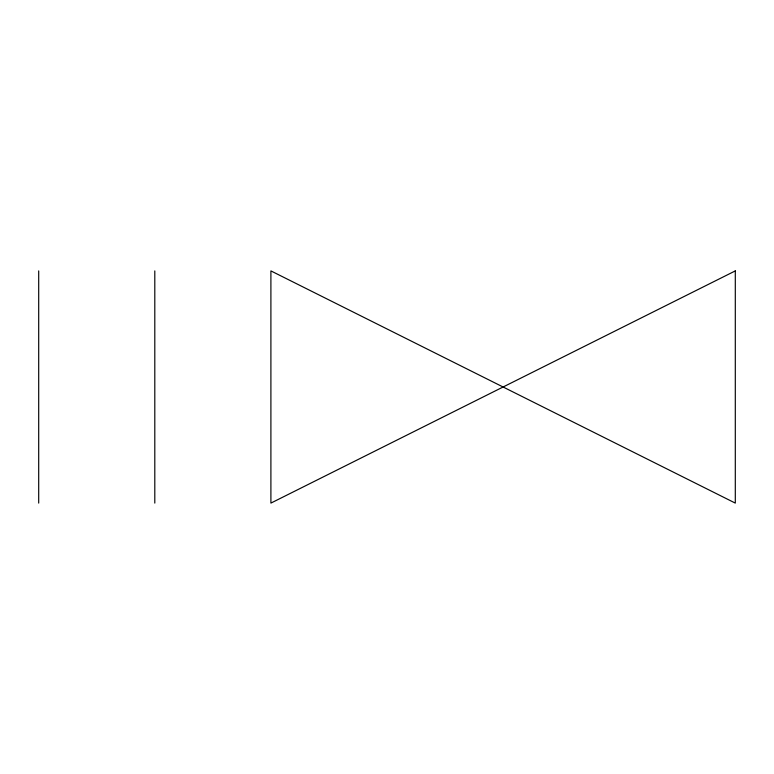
<?xml version="1.0" encoding="UTF-8"?>
<svg xmlns="http://www.w3.org/2000/svg" width="774" height="774" viewBox="0 0 774 774"><rect width="100%" height="100%" fill="white"/><g stroke="black" fill="none" stroke-linecap="round" stroke-linejoin="round"><path stroke-width="1.16" d="M154.8 270.9L154.8 503.1M38.7 270.9L38.7 503.1M735.3 270.9L270.9 503.1L270.9 270.9L735.3 503.1L735.3 270.9"/></g></svg>
